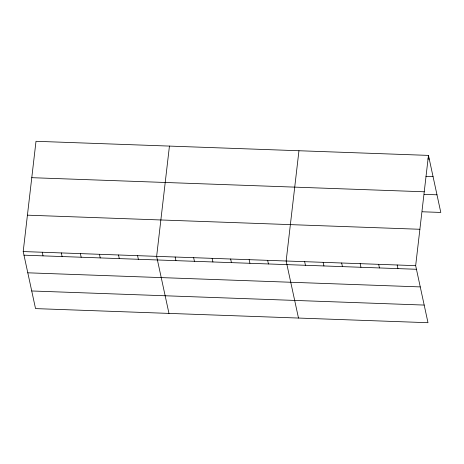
<?xml version="1.0" encoding="UTF-8"?>
<svg xmlns="http://www.w3.org/2000/svg" width="464" height="464" viewBox="0 0 464 464"><rect width="100%" height="100%" fill="white"/><g stroke="black" fill="none" stroke-linecap="round" stroke-linejoin="round"><path stroke-width="0.7" d="M428.463 155.394L415.663 265.657L427.999 322.706L35.537 308.606L23.2 251.558L36.001 141.294L428.463 155.394L440.8 212.442L422.298 211.775M169.441 146.09L156.635 256.354L168.971 313.397M298.955 150.742L286.149 261.006L298.485 318.049M427.825 158.961L429.246 159.013M425.946 176.39L433.063 176.645M31.778 177.683L424.241 191.783M424.177 194.352L436.989 194.81M27.422 215.174L419.885 229.274M23.2 251.558L415.663 265.657M23.983 255.177L416.446 269.277M27.794 272.809L420.256 286.909M31.72 290.974L424.183 305.074M397.161 264.996L397.944 268.61M378.659 264.329L379.442 267.948M360.157 263.662L360.94 267.281M341.655 263.001L342.438 266.614M323.153 262.334L323.936 265.953M304.651 261.673L305.434 265.286M267.647 260.339L268.43 263.958M249.145 259.678L249.928 263.291M230.643 259.011L231.426 262.63M212.141 258.349L212.924 261.963M193.639 257.682L194.422 261.296M175.137 257.015L175.92 260.635M137.576 255.67L138.359 259.283M118.511 254.985L119.294 258.599M99.453 254.295L100.23 257.914M80.388 253.611L81.171 257.23M61.323 252.926L62.106 256.546M42.265 252.242L43.042 255.861"/></g></svg>
